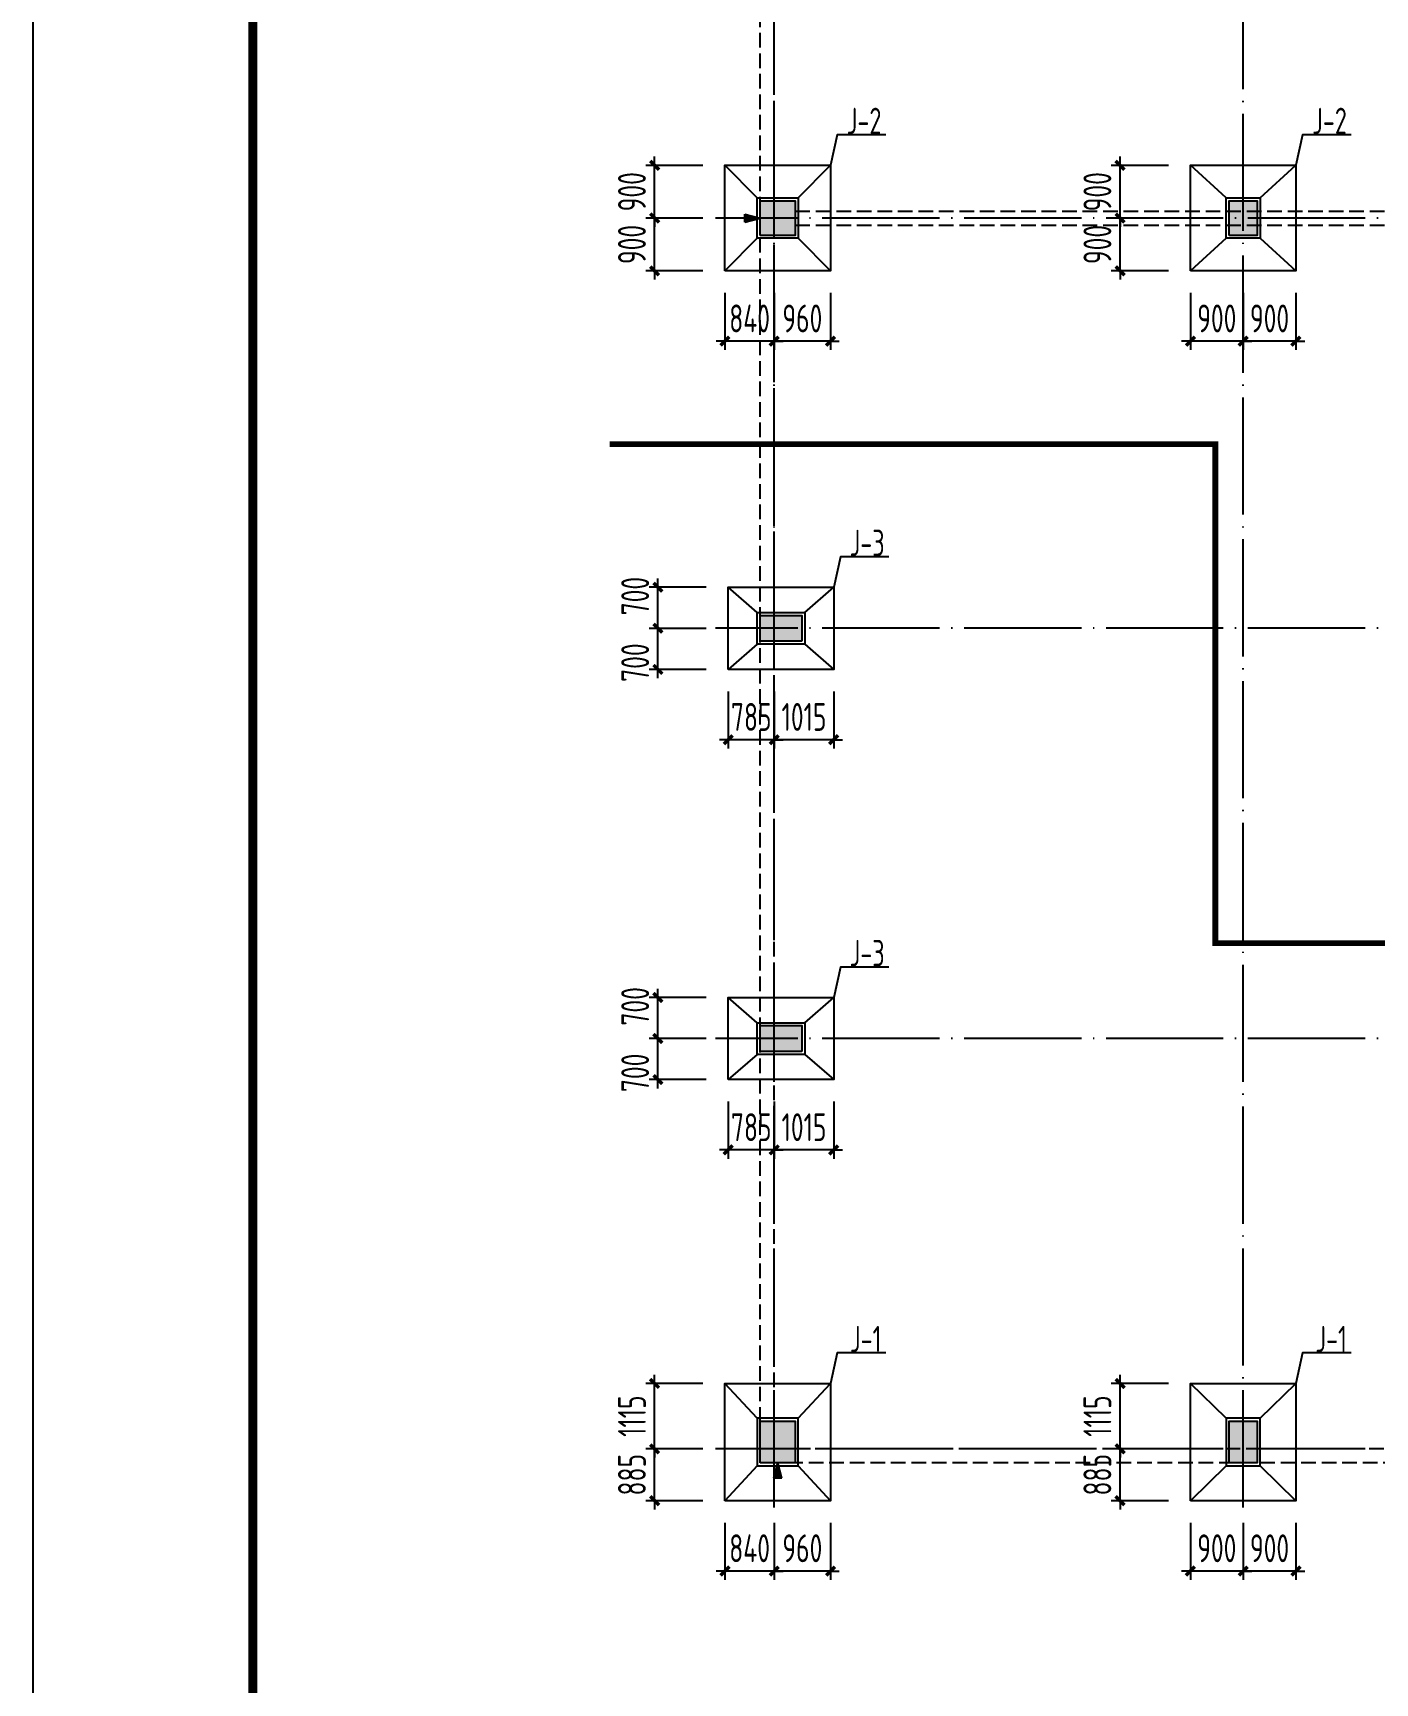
# Model space of a CAD drawing. Extents: x 293620 to 503924, y -252071 to 755100.
# Drawn here: x 366152 to 389044, y 594101 to 622255 of the extents above; entities that cross this region are included whole.
import ezdxf
from ezdxf.enums import TextEntityAlignment as Align

# ---------------------------------------------------------------- set-up
doc = ezdxf.new("R2010")
doc.units = 0
doc.header["$LTSCALE"] = 1000
doc.header["$MEASUREMENT"] = 0
for name, pattern in [('94', [0]), ('DASH', [0.35, 0.25, -0.1]), ('DOTE', [2.42, 2, -0.2, 0.02, -0.2])]:
    doc.linetypes.add(name, pattern=pattern)
doc.layers.get('Defpoints').update_dxf_attribs({"color": 250})
for name, color, linetype in [('1', 7, 'Continuous'), ('3', 3, 'Continuous'), ('3T_WOOD', 21, 'Continuous'), ('AXIS', 171, 'Continuous'), ('COLU', 253, 'Continuous'), ('COLU_DIM', 3, 'Continuous'), ('COLU_HATCH', 251, 'Continuous'), ('dim', 7, 'Continuous'), ('DOTE', 14, 'DOTE'), ('S_SURFACE', 6, 'Continuous'), ('TK', 4, 'Continuous'), ('搅拌桩', 136, 'Continuous')]:
    doc.layers.add(name, color=color, linetype=linetype)
doc.styles.add('TSSD_Dimension', font='Tssdeng.shx', dxfattribs={"width": 0.7, "bigfont": 'hztxt.shx'})
doc.styles.add('TSSD_REIN', font='tssdeng.shx', dxfattribs={"width": 0.7, "bigfont": 'tssdchn.shx'})
doc.dimstyles.new('TSSD_150_150', dxfattribs={"dimtxt": 475, "dimasz": 150, "dimexe": 150, "dimexo": 375, "dimgap": 150, "dimtad": 1, "dimdec": 0, "dimzin": 0, "dimdsep": 46, "dimtxsty": 'TSSD_Dimension', "dimblk": 'ARCHTICK', "dimcen": 0, "dimdle": 150, "dimclrt": 7, "dimadec": 0, "dimazin": 0, "dimtfac": 1, "dimtdec": 0, "dimtix": 1, "dimtmove": 2, "dimatfit": 3, "dimfxl": 0, "dimtolj": 1, "dimtzin": 0, "dimarcsym": 0})

# ---------------------------------------------------------------- blocks, each defined once
blk = doc.blocks.new('GeYuanFrame_87303878', base_point=(20.09, 4.53))
at = {"layer": 'TK'}
blk.add_lwpolyline([(20.09, 4.53), (20.09, 598.53), (861.09, 598.53), (861.09, 4.53)], close=True, dxfattribs=at)
at = {"layer": 'TK', "const_width": 1}
blk.add_lwpolyline([(45.09, 588.53), (851.09, 588.53), (851.09, 14.53), (45.09, 14.53)], close=True, dxfattribs=at)
blk = doc.blocks.new('_ArchTick')
at = {"color": 0, "linetype": 'ByBlock', "const_width": 0.4}
blk.add_lwpolyline([(-0.5, -0.5), (0.5, 0.5)], dxfattribs=at)
blk = doc.blocks.new('*D263')
at = {"layer": 'COLU_DIM', "color": 0, "lineweight": -2}
for p, q in [((386796, 596837), (386796, 595862)), ((387696, 596837), (387696, 595862)), ((386796, 596012), (386646, 596012)), ((387696, 596012), (386796, 596012)), ((387696, 596012), (387846, 596012))]:
    blk.add_line(p, q, dxfattribs=at)
at = {"layer": 'Defpoints', "color": 0}
for p in [(386796, 597212), (387696, 597212), (386796, 596012)]:
    blk.add_point(p, dxfattribs=at)
at = {"layer": 'COLU_DIM', "color": 0, "lineweight": -2, "xscale": 150, "yscale": 150, "zscale": 150}
blk.add_blockref('_ArchTick', (386796, 596012), dxfattribs=at)
at = {"layer": 'COLU_DIM', "color": 0, "lineweight": -2, "xscale": 150, "yscale": 150, "zscale": 150, "rotation": 180}
blk.add_blockref('_ArchTick', (387696, 596012), dxfattribs=at)
at = {"layer": 'COLU_DIM', "color": 7, "insert": (387246, 596400), "char_height": 475, "attachment_point": 5, "style": 'TSSD_Dimension'}
blk.add_mtext('\\A1;900', dxfattribs=at)
blk = doc.blocks.new('*D264')
at = {"layer": 'COLU_DIM', "color": 0, "lineweight": -2}
for p, q in [((385896, 596837), (385896, 595862)), ((386796, 596837), (386796, 595862)), ((385896, 596012), (385746, 596012)), ((386796, 596012), (385896, 596012)), ((386796, 596012), (386946, 596012))]:
    blk.add_line(p, q, dxfattribs=at)
at = {"layer": 'Defpoints', "color": 0}
for p in [(385896, 597212), (386796, 597212), (385896, 596012)]:
    blk.add_point(p, dxfattribs=at)
at = {"layer": 'COLU_DIM', "color": 0, "lineweight": -2, "xscale": 150, "yscale": 150, "zscale": 150}
blk.add_blockref('_ArchTick', (385896, 596012), dxfattribs=at)
at = {"layer": 'COLU_DIM', "color": 0, "lineweight": -2, "xscale": 150, "yscale": 150, "zscale": 150, "rotation": 180}
blk.add_blockref('_ArchTick', (386796, 596012), dxfattribs=at)
at = {"layer": 'COLU_DIM', "color": 7, "insert": (386346, 596400), "char_height": 475, "attachment_point": 5, "style": 'TSSD_Dimension'}
blk.add_mtext('\\A1;900', dxfattribs=at)
blk = doc.blocks.new('*D265')
at = {"layer": 'COLU_DIM', "color": 0, "lineweight": -2}
for p, q in [((385521, 598097), (384546, 598097)), ((384696, 598097), (384696, 598247)), ((384696, 597212), (384696, 598097)), ((385521, 597212), (384546, 597212)), ((384696, 597212), (384696, 597062))]:
    blk.add_line(p, q, dxfattribs=at)
at = {"layer": 'Defpoints', "color": 0}
for p in [(384696, 598097), (385896, 598097), (385896, 597212)]:
    blk.add_point(p, dxfattribs=at)
at = {"layer": 'COLU_DIM', "color": 0, "lineweight": -2, "xscale": 150, "yscale": 150, "zscale": 150}
for p, rotation in [((384696, 598097), 270), ((384696, 597212), 90)]:
    blk.add_blockref('_ArchTick', p, dxfattribs=dict(at, rotation=rotation))
at = {"layer": 'COLU_DIM', "color": 7, "insert": (384309, 597655), "char_height": 475, "attachment_point": 5, "rotation": 90, "style": 'TSSD_Dimension'}
blk.add_mtext('\\A1;885', dxfattribs=at)
blk = doc.blocks.new('*D266')
at = {"layer": 'COLU_DIM', "color": 0, "lineweight": -2}
for p, q in [((385521, 599212), (384546, 599212)), ((384696, 599212), (384696, 599362)), ((384696, 598097), (384696, 599212)), ((385521, 598097), (384546, 598097)), ((384696, 598097), (384696, 597947))]:
    blk.add_line(p, q, dxfattribs=at)
at = {"layer": 'Defpoints', "color": 0}
for p in [(384696, 599212), (385896, 599212), (385896, 598097)]:
    blk.add_point(p, dxfattribs=at)
at = {"layer": 'COLU_DIM', "color": 0, "lineweight": -2, "xscale": 150, "yscale": 150, "zscale": 150}
for p, rotation in [((384696, 599212), 270), ((384696, 598097), 90)]:
    blk.add_blockref('_ArchTick', p, dxfattribs=dict(at, rotation=rotation))
at = {"layer": 'COLU_DIM', "color": 7, "insert": (384309, 598655), "char_height": 475, "attachment_point": 5, "rotation": 90, "style": 'TSSD_Dimension'}
blk.add_mtext('\\A1;1115', dxfattribs=at)
blk = doc.blocks.new('*D267')
at = {"layer": 'COLU_DIM', "color": 0, "lineweight": -2}
for p, q in [((378796, 596837), (378796, 595862)), ((379756, 596837), (379756, 595862)), ((378796, 596012), (378646, 596012)), ((379756, 596012), (378796, 596012)), ((379756, 596012), (379906, 596012))]:
    blk.add_line(p, q, dxfattribs=at)
at = {"layer": 'Defpoints', "color": 0}
for p in [(378796, 597212), (379756, 597212), (378796, 596012)]:
    blk.add_point(p, dxfattribs=at)
at = {"layer": 'COLU_DIM', "color": 0, "lineweight": -2, "xscale": 150, "yscale": 150, "zscale": 150}
blk.add_blockref('_ArchTick', (378796, 596012), dxfattribs=at)
at = {"layer": 'COLU_DIM', "color": 0, "lineweight": -2, "xscale": 150, "yscale": 150, "zscale": 150, "rotation": 180}
blk.add_blockref('_ArchTick', (379756, 596012), dxfattribs=at)
at = {"layer": 'COLU_DIM', "color": 7, "insert": (379276, 596400), "char_height": 475, "attachment_point": 5, "style": 'TSSD_Dimension'}
blk.add_mtext('\\A1;960', dxfattribs=at)
blk = doc.blocks.new('*D268')
at = {"layer": 'COLU_DIM', "color": 0, "lineweight": -2}
for p, q in [((377956, 596837), (377956, 595862)), ((378796, 596837), (378796, 595862)), ((377956, 596012), (377806, 596012)), ((378796, 596012), (377956, 596012)), ((378796, 596012), (378946, 596012))]:
    blk.add_line(p, q, dxfattribs=at)
at = {"layer": 'Defpoints', "color": 0}
for p in [(377956, 597212), (378796, 597212), (377956, 596012)]:
    blk.add_point(p, dxfattribs=at)
at = {"layer": 'COLU_DIM', "color": 0, "lineweight": -2, "xscale": 150, "yscale": 150, "zscale": 150}
blk.add_blockref('_ArchTick', (377956, 596012), dxfattribs=at)
at = {"layer": 'COLU_DIM', "color": 0, "lineweight": -2, "xscale": 150, "yscale": 150, "zscale": 150, "rotation": 180}
blk.add_blockref('_ArchTick', (378796, 596012), dxfattribs=at)
at = {"layer": 'COLU_DIM', "color": 7, "insert": (378376, 596400), "char_height": 475, "attachment_point": 5, "style": 'TSSD_Dimension'}
blk.add_mtext('\\A1;840', dxfattribs=at)
blk = doc.blocks.new('*D269')
at = {"layer": 'COLU_DIM', "color": 0, "lineweight": -2}
for p, q in [((377581, 598097), (376606, 598097)), ((376756, 598097), (376756, 598247)), ((376756, 597212), (376756, 598097)), ((377581, 597212), (376606, 597212)), ((376756, 597212), (376756, 597062))]:
    blk.add_line(p, q, dxfattribs=at)
at = {"layer": 'Defpoints', "color": 0}
for p in [(376756, 598097), (377956, 598097), (377956, 597212)]:
    blk.add_point(p, dxfattribs=at)
at = {"layer": 'COLU_DIM', "color": 0, "lineweight": -2, "xscale": 150, "yscale": 150, "zscale": 150}
for p, rotation in [((376756, 598097), 270), ((376756, 597212), 90)]:
    blk.add_blockref('_ArchTick', p, dxfattribs=dict(at, rotation=rotation))
at = {"layer": 'COLU_DIM', "color": 7, "insert": (376369, 597655), "char_height": 475, "attachment_point": 5, "rotation": 90, "style": 'TSSD_Dimension'}
blk.add_mtext('\\A1;885', dxfattribs=at)
blk = doc.blocks.new('*D270')
at = {"layer": 'COLU_DIM', "color": 0, "lineweight": -2}
for p, q in [((377581, 599212), (376606, 599212)), ((376756, 599212), (376756, 599362)), ((376756, 598097), (376756, 599212)), ((377581, 598097), (376606, 598097)), ((376756, 598097), (376756, 597947))]:
    blk.add_line(p, q, dxfattribs=at)
at = {"layer": 'Defpoints', "color": 0}
for p in [(376756, 599212), (377956, 599212), (377956, 598097)]:
    blk.add_point(p, dxfattribs=at)
at = {"layer": 'COLU_DIM', "color": 0, "lineweight": -2, "xscale": 150, "yscale": 150, "zscale": 150}
for p, rotation in [((376756, 599212), 270), ((376756, 598097), 90)]:
    blk.add_blockref('_ArchTick', p, dxfattribs=dict(at, rotation=rotation))
at = {"layer": 'COLU_DIM', "color": 7, "insert": (376369, 598655), "char_height": 475, "attachment_point": 5, "rotation": 90, "style": 'TSSD_Dimension'}
blk.add_mtext('\\A1;1115', dxfattribs=at)
blk = doc.blocks.new('*D339')
at = {"layer": 'COLU_DIM', "color": 0, "lineweight": -2}
for p, q in [((386796, 617822), (386796, 616847)), ((387696, 617822), (387696, 616847)), ((386796, 616997), (386646, 616997)), ((387696, 616997), (386796, 616997)), ((387696, 616997), (387846, 616997))]:
    blk.add_line(p, q, dxfattribs=at)
at = {"layer": 'Defpoints', "color": 0}
for p in [(386796, 618197), (387696, 618197), (386796, 616997)]:
    blk.add_point(p, dxfattribs=at)
at = {"layer": 'COLU_DIM', "color": 0, "lineweight": -2, "xscale": 150, "yscale": 150, "zscale": 150}
blk.add_blockref('_ArchTick', (386796, 616997), dxfattribs=at)
at = {"layer": 'COLU_DIM', "color": 0, "lineweight": -2, "xscale": 150, "yscale": 150, "zscale": 150, "rotation": 180}
blk.add_blockref('_ArchTick', (387696, 616997), dxfattribs=at)
at = {"layer": 'COLU_DIM', "color": 7, "insert": (387246, 617385), "char_height": 475, "attachment_point": 5, "style": 'TSSD_Dimension'}
blk.add_mtext('\\A1;900', dxfattribs=at)
blk = doc.blocks.new('*D340')
at = {"layer": 'COLU_DIM', "color": 0, "lineweight": -2}
for p, q in [((385896, 617822), (385896, 616847)), ((386796, 617822), (386796, 616847)), ((385896, 616997), (385746, 616997)), ((386796, 616997), (385896, 616997)), ((386796, 616997), (386946, 616997))]:
    blk.add_line(p, q, dxfattribs=at)
at = {"layer": 'Defpoints', "color": 0}
for p in [(385896, 618197), (386796, 618197), (385896, 616997)]:
    blk.add_point(p, dxfattribs=at)
at = {"layer": 'COLU_DIM', "color": 0, "lineweight": -2, "xscale": 150, "yscale": 150, "zscale": 150}
blk.add_blockref('_ArchTick', (385896, 616997), dxfattribs=at)
at = {"layer": 'COLU_DIM', "color": 0, "lineweight": -2, "xscale": 150, "yscale": 150, "zscale": 150, "rotation": 180}
blk.add_blockref('_ArchTick', (386796, 616997), dxfattribs=at)
at = {"layer": 'COLU_DIM', "color": 7, "insert": (386346, 617385), "char_height": 475, "attachment_point": 5, "style": 'TSSD_Dimension'}
blk.add_mtext('\\A1;900', dxfattribs=at)
blk = doc.blocks.new('*D341')
at = {"layer": 'COLU_DIM', "color": 0, "lineweight": -2}
for p, q in [((384696, 619097), (384696, 619247)), ((385521, 619097), (384546, 619097)), ((384696, 618197), (384696, 619097)), ((385521, 618197), (384546, 618197)), ((384696, 618197), (384696, 618047))]:
    blk.add_line(p, q, dxfattribs=at)
at = {"layer": 'Defpoints', "color": 0}
for p in [(384696, 619097), (385896, 619097), (385896, 618197)]:
    blk.add_point(p, dxfattribs=at)
at = {"layer": 'COLU_DIM', "color": 0, "lineweight": -2, "xscale": 150, "yscale": 150, "zscale": 150}
for p, rotation in [((384696, 619097), 270), ((384696, 618197), 90)]:
    blk.add_blockref('_ArchTick', p, dxfattribs=dict(at, rotation=rotation))
at = {"layer": 'COLU_DIM', "color": 7, "insert": (384309, 618647), "char_height": 475, "attachment_point": 5, "rotation": 90, "style": 'TSSD_Dimension'}
blk.add_mtext('\\A1;900', dxfattribs=at)
blk = doc.blocks.new('*D342')
at = {"layer": 'COLU_DIM', "color": 0, "lineweight": -2}
for p, q in [((385521, 619997), (384546, 619997)), ((384696, 619997), (384696, 620147)), ((384696, 619097), (384696, 619997)), ((385521, 619097), (384546, 619097)), ((384696, 619097), (384696, 618947))]:
    blk.add_line(p, q, dxfattribs=at)
at = {"layer": 'Defpoints', "color": 0}
for p in [(384696, 619997), (385896, 619997), (385896, 619097)]:
    blk.add_point(p, dxfattribs=at)
at = {"layer": 'COLU_DIM', "color": 0, "lineweight": -2, "xscale": 150, "yscale": 150, "zscale": 150}
for p, rotation in [((384696, 619997), 270), ((384696, 619097), 90)]:
    blk.add_blockref('_ArchTick', p, dxfattribs=dict(at, rotation=rotation))
at = {"layer": 'COLU_DIM', "color": 7, "insert": (384309, 619547), "char_height": 475, "attachment_point": 5, "rotation": 90, "style": 'TSSD_Dimension'}
blk.add_mtext('\\A1;900', dxfattribs=at)
blk = doc.blocks.new('*D343')
at = {"layer": 'COLU_DIM', "color": 0, "lineweight": -2}
for p, q in [((378796, 617822), (378796, 616847)), ((379756, 617822), (379756, 616847)), ((378796, 616997), (378646, 616997)), ((379756, 616997), (378796, 616997)), ((379756, 616997), (379906, 616997))]:
    blk.add_line(p, q, dxfattribs=at)
at = {"layer": 'Defpoints', "color": 0}
for p in [(378796, 618197), (379756, 618197), (378796, 616997)]:
    blk.add_point(p, dxfattribs=at)
at = {"layer": 'COLU_DIM', "color": 0, "lineweight": -2, "xscale": 150, "yscale": 150, "zscale": 150}
blk.add_blockref('_ArchTick', (378796, 616997), dxfattribs=at)
at = {"layer": 'COLU_DIM', "color": 0, "lineweight": -2, "xscale": 150, "yscale": 150, "zscale": 150, "rotation": 180}
blk.add_blockref('_ArchTick', (379756, 616997), dxfattribs=at)
at = {"layer": 'COLU_DIM', "color": 7, "insert": (379276, 617385), "char_height": 475, "attachment_point": 5, "style": 'TSSD_Dimension'}
blk.add_mtext('\\A1;960', dxfattribs=at)
blk = doc.blocks.new('*D344')
at = {"layer": 'COLU_DIM', "color": 0, "lineweight": -2}
for p, q in [((377956, 617822), (377956, 616847)), ((378796, 617822), (378796, 616847)), ((377956, 616997), (377806, 616997)), ((378796, 616997), (377956, 616997)), ((378796, 616997), (378946, 616997))]:
    blk.add_line(p, q, dxfattribs=at)
at = {"layer": 'Defpoints', "color": 0}
for p in [(377956, 618197), (378796, 618197), (377956, 616997)]:
    blk.add_point(p, dxfattribs=at)
at = {"layer": 'COLU_DIM', "color": 0, "lineweight": -2, "xscale": 150, "yscale": 150, "zscale": 150}
blk.add_blockref('_ArchTick', (377956, 616997), dxfattribs=at)
at = {"layer": 'COLU_DIM', "color": 0, "lineweight": -2, "xscale": 150, "yscale": 150, "zscale": 150, "rotation": 180}
blk.add_blockref('_ArchTick', (378796, 616997), dxfattribs=at)
at = {"layer": 'COLU_DIM', "color": 7, "insert": (378376, 617385), "char_height": 475, "attachment_point": 5, "style": 'TSSD_Dimension'}
blk.add_mtext('\\A1;840', dxfattribs=at)
blk = doc.blocks.new('*D345')
at = {"layer": 'COLU_DIM', "color": 0, "lineweight": -2}
for p, q in [((376756, 619097), (376756, 619247)), ((377581, 619097), (376606, 619097)), ((376756, 618197), (376756, 619097)), ((377581, 618197), (376606, 618197)), ((376756, 618197), (376756, 618047))]:
    blk.add_line(p, q, dxfattribs=at)
at = {"layer": 'Defpoints', "color": 0}
for p in [(376756, 619097), (377956, 619097), (377956, 618197)]:
    blk.add_point(p, dxfattribs=at)
at = {"layer": 'COLU_DIM', "color": 0, "lineweight": -2, "xscale": 150, "yscale": 150, "zscale": 150}
for p, rotation in [((376756, 619097), 270), ((376756, 618197), 90)]:
    blk.add_blockref('_ArchTick', p, dxfattribs=dict(at, rotation=rotation))
at = {"layer": 'COLU_DIM', "color": 7, "insert": (376369, 618647), "char_height": 475, "attachment_point": 5, "rotation": 90, "style": 'TSSD_Dimension'}
blk.add_mtext('\\A1;900', dxfattribs=at)
blk = doc.blocks.new('*D346')
at = {"layer": 'COLU_DIM', "color": 0, "lineweight": -2}
for p, q in [((377581, 619997), (376606, 619997)), ((376756, 619997), (376756, 620147)), ((376756, 619097), (376756, 619997)), ((377581, 619097), (376606, 619097)), ((376756, 619097), (376756, 618947))]:
    blk.add_line(p, q, dxfattribs=at)
at = {"layer": 'Defpoints', "color": 0}
for p in [(376756, 619997), (377956, 619997), (377956, 619097)]:
    blk.add_point(p, dxfattribs=at)
at = {"layer": 'COLU_DIM', "color": 0, "lineweight": -2, "xscale": 150, "yscale": 150, "zscale": 150}
for p, rotation in [((376756, 619997), 270), ((376756, 619097), 90)]:
    blk.add_blockref('_ArchTick', p, dxfattribs=dict(at, rotation=rotation))
at = {"layer": 'COLU_DIM', "color": 7, "insert": (376369, 619547), "char_height": 475, "attachment_point": 5, "rotation": 90, "style": 'TSSD_Dimension'}
blk.add_mtext('\\A1;900', dxfattribs=at)
blk = doc.blocks.new('*D387')
at = {"layer": 'COLU_DIM', "color": 0, "lineweight": -2}
for p, q in [((378796, 611022), (378796, 610047)), ((379811, 611022), (379811, 610047)), ((378796, 610197), (378646, 610197)), ((379811, 610197), (378796, 610197)), ((379811, 610197), (379961, 610197))]:
    blk.add_line(p, q, dxfattribs=at)
at = {"layer": 'Defpoints', "color": 0}
for p in [(378796, 611397), (379811, 611397), (378796, 610197)]:
    blk.add_point(p, dxfattribs=at)
at = {"layer": 'COLU_DIM', "color": 0, "lineweight": -2, "xscale": 150, "yscale": 150, "zscale": 150}
blk.add_blockref('_ArchTick', (378796, 610197), dxfattribs=at)
at = {"layer": 'COLU_DIM', "color": 0, "lineweight": -2, "xscale": 150, "yscale": 150, "zscale": 150, "rotation": 180}
blk.add_blockref('_ArchTick', (379811, 610197), dxfattribs=at)
at = {"layer": 'COLU_DIM', "color": 7, "insert": (379304, 610585), "char_height": 475, "attachment_point": 5, "style": 'TSSD_Dimension'}
blk.add_mtext('\\A1;1015', dxfattribs=at)
blk = doc.blocks.new('*D388')
at = {"layer": 'COLU_DIM', "color": 0, "lineweight": -2}
for p, q in [((378011, 611022), (378011, 610047)), ((378796, 611022), (378796, 610047)), ((378011, 610197), (377861, 610197)), ((378796, 610197), (378011, 610197)), ((378796, 610197), (378946, 610197))]:
    blk.add_line(p, q, dxfattribs=at)
at = {"layer": 'Defpoints', "color": 0}
for p in [(378011, 611397), (378796, 611397), (378011, 610197)]:
    blk.add_point(p, dxfattribs=at)
at = {"layer": 'COLU_DIM', "color": 0, "lineweight": -2, "xscale": 150, "yscale": 150, "zscale": 150}
blk.add_blockref('_ArchTick', (378011, 610197), dxfattribs=at)
at = {"layer": 'COLU_DIM', "color": 0, "lineweight": -2, "xscale": 150, "yscale": 150, "zscale": 150, "rotation": 180}
blk.add_blockref('_ArchTick', (378796, 610197), dxfattribs=at)
at = {"layer": 'COLU_DIM', "color": 7, "insert": (378404, 610585), "char_height": 475, "attachment_point": 5, "style": 'TSSD_Dimension'}
blk.add_mtext('\\A1;785', dxfattribs=at)
blk = doc.blocks.new('*D389')
at = {"layer": 'COLU_DIM', "color": 0, "lineweight": -2}
for p, q in [((377636, 612097), (376661, 612097)), ((376811, 611247), (376811, 612247)), ((377636, 611397), (376661, 611397))]:
    blk.add_line(p, q, dxfattribs=at)
at = {"layer": 'Defpoints', "color": 0}
for p in [(376811, 612097), (378011, 612097), (378011, 611397)]:
    blk.add_point(p, dxfattribs=at)
at = {"layer": 'COLU_DIM', "color": 0, "lineweight": -2, "xscale": 150, "yscale": 150, "zscale": 150}
for p, rotation in [((376811, 612097), 90), ((376811, 611397), 270)]:
    blk.add_blockref('_ArchTick', p, dxfattribs=dict(at, rotation=rotation))
at = {"layer": 'COLU_DIM', "color": 7, "insert": (376424, 611512), "char_height": 475, "attachment_point": 5, "rotation": 90, "style": 'TSSD_Dimension'}
blk.add_mtext('\\A1;700', dxfattribs=at)
blk = doc.blocks.new('*D390')
at = {"layer": 'COLU_DIM', "color": 0, "lineweight": -2}
for p, q in [((376811, 611947), (376811, 612947)), ((377636, 612797), (376661, 612797)), ((377636, 612097), (376661, 612097))]:
    blk.add_line(p, q, dxfattribs=at)
at = {"layer": 'Defpoints', "color": 0}
for p in [(376811, 612797), (378011, 612797), (378011, 612097)]:
    blk.add_point(p, dxfattribs=at)
at = {"layer": 'COLU_DIM', "color": 0, "lineweight": -2, "xscale": 150, "yscale": 150, "zscale": 150}
for p, rotation in [((376811, 612797), 90), ((376811, 612097), 270)]:
    blk.add_blockref('_ArchTick', p, dxfattribs=dict(at, rotation=rotation))
at = {"layer": 'COLU_DIM', "color": 7, "insert": (376424, 612647), "char_height": 475, "attachment_point": 5, "rotation": 90, "style": 'TSSD_Dimension'}
blk.add_mtext('\\A1;700', dxfattribs=at)
blk = doc.blocks.new('*D391')
at = {"layer": 'COLU_DIM', "color": 0, "lineweight": -2}
for p, q in [((378796, 604022), (378796, 603047)), ((379811, 604022), (379811, 603047)), ((378796, 603197), (378646, 603197)), ((379811, 603197), (378796, 603197)), ((379811, 603197), (379961, 603197))]:
    blk.add_line(p, q, dxfattribs=at)
at = {"layer": 'Defpoints', "color": 0}
for p in [(378796, 604397), (379811, 604397), (378796, 603197)]:
    blk.add_point(p, dxfattribs=at)
at = {"layer": 'COLU_DIM', "color": 0, "lineweight": -2, "xscale": 150, "yscale": 150, "zscale": 150}
blk.add_blockref('_ArchTick', (378796, 603197), dxfattribs=at)
at = {"layer": 'COLU_DIM', "color": 0, "lineweight": -2, "xscale": 150, "yscale": 150, "zscale": 150, "rotation": 180}
blk.add_blockref('_ArchTick', (379811, 603197), dxfattribs=at)
at = {"layer": 'COLU_DIM', "color": 7, "insert": (379304, 603585), "char_height": 475, "attachment_point": 5, "style": 'TSSD_Dimension'}
blk.add_mtext('\\A1;1015', dxfattribs=at)
blk = doc.blocks.new('*D392')
at = {"layer": 'COLU_DIM', "color": 0, "lineweight": -2}
for p, q in [((378011, 604022), (378011, 603047)), ((378796, 604022), (378796, 603047)), ((378011, 603197), (377861, 603197)), ((378796, 603197), (378011, 603197)), ((378796, 603197), (378946, 603197))]:
    blk.add_line(p, q, dxfattribs=at)
at = {"layer": 'Defpoints', "color": 0}
for p in [(378011, 604397), (378796, 604397), (378011, 603197)]:
    blk.add_point(p, dxfattribs=at)
at = {"layer": 'COLU_DIM', "color": 0, "lineweight": -2, "xscale": 150, "yscale": 150, "zscale": 150}
blk.add_blockref('_ArchTick', (378011, 603197), dxfattribs=at)
at = {"layer": 'COLU_DIM', "color": 0, "lineweight": -2, "xscale": 150, "yscale": 150, "zscale": 150, "rotation": 180}
blk.add_blockref('_ArchTick', (378796, 603197), dxfattribs=at)
at = {"layer": 'COLU_DIM', "color": 7, "insert": (378404, 603585), "char_height": 475, "attachment_point": 5, "style": 'TSSD_Dimension'}
blk.add_mtext('\\A1;785', dxfattribs=at)
blk = doc.blocks.new('*D393')
at = {"layer": 'COLU_DIM', "color": 0, "lineweight": -2}
for p, q in [((377636, 605097), (376661, 605097)), ((376811, 604247), (376811, 605247)), ((377636, 604397), (376661, 604397))]:
    blk.add_line(p, q, dxfattribs=at)
at = {"layer": 'Defpoints', "color": 0}
for p in [(376811, 605097), (378011, 605097), (378011, 604397)]:
    blk.add_point(p, dxfattribs=at)
at = {"layer": 'COLU_DIM', "color": 0, "lineweight": -2, "xscale": 150, "yscale": 150, "zscale": 150}
for p, rotation in [((376811, 605097), 90), ((376811, 604397), 270)]:
    blk.add_blockref('_ArchTick', p, dxfattribs=dict(at, rotation=rotation))
at = {"layer": 'COLU_DIM', "color": 7, "insert": (376424, 604512), "char_height": 475, "attachment_point": 5, "rotation": 90, "style": 'TSSD_Dimension'}
blk.add_mtext('\\A1;700', dxfattribs=at)
blk = doc.blocks.new('*D394')
at = {"layer": 'COLU_DIM', "color": 0, "lineweight": -2}
for p, q in [((376811, 604947), (376811, 605947)), ((377636, 605797), (376661, 605797)), ((377636, 605097), (376661, 605097))]:
    blk.add_line(p, q, dxfattribs=at)
at = {"layer": 'Defpoints', "color": 0}
for p in [(376811, 605797), (378011, 605797), (378011, 605097)]:
    blk.add_point(p, dxfattribs=at)
at = {"layer": 'COLU_DIM', "color": 0, "lineweight": -2, "xscale": 150, "yscale": 150, "zscale": 150}
for p, rotation in [((376811, 605797), 90), ((376811, 605097), 270)]:
    blk.add_blockref('_ArchTick', p, dxfattribs=dict(at, rotation=rotation))
at = {"layer": 'COLU_DIM', "color": 7, "insert": (376424, 605647), "char_height": 475, "attachment_point": 5, "rotation": 90, "style": 'TSSD_Dimension'}
blk.add_mtext('\\A1;700', dxfattribs=at)
blk = doc.blocks.new('A$C177878A3')
at = {"layer": '1', "linetype": '94'}
blk.add_hatch(color=6, dxfattribs=at).paths.add_polyline_path([(112, 433), (0, 0), (224, 0)])
at = {"layer": '1', "color": 6, "linetype": '94'}
for p, q in [((0, 0), (112, 433)), ((224, 0), (112, 433)), ((0, 0), (224, 0))]:
    blk.add_line(p, q, dxfattribs=at)
blk = doc.blocks.new('A$C32175502')
at = {"layer": '1', "linetype": '94'}
blk.add_blockref('A$C177878A3', (0, 0), dxfattribs=at)
blk = doc.blocks.new('A$C3C5B3CE3')
at = {"layer": '1', "linetype": '94', "rotation": 180}
blk.add_blockref('A$C32175502', (224, 433), dxfattribs=at)
blk = doc.blocks.new('A$C43EB326B')
at = {"layer": '搅拌桩'}
blk.add_blockref('A$C3C5B3CE3', (0, 0), dxfattribs=at)
blk = doc.blocks.new('A$C2BB7790D')
at = {"layer": 'dim'}
blk.add_blockref('A$C43EB326B', (0, 0), dxfattribs=at)

msp = doc.modelspace()

# ---------------------------------------------------------------- hatches: boundary and pattern name
at = {"layer": 'COLU_HATCH'}
for points in [[(378556, 618802.4), (378556, 619392.4), (379156, 619392.4), (379156, 618802.4)], [(386556, 618802.4), (386556, 619392.4), (387036, 619392.4), (387036, 618802.4)], [(379266, 611877.4), (378556, 611877.4), (378556, 612317.4), (379266, 612317.4)], [(379266, 604877.4), (378556, 604877.4), (378556, 605317.4), (379266, 605317.4)], [(378556, 597857.4), (378556, 598567.4), (379156, 598567.4), (379156, 597857.4)], [(386556, 597857.4), (386556, 598567.4), (387036, 598567.4), (387036, 597857.4)]]:
    msp.add_hatch(color=256, dxfattribs=at).paths.add_polyline_path(points)

# ---------------------------------------------------------------- linework, layer by layer
at = {"layer": '3T_WOOD'}
for p, q in [((378506, 619442.4), (377956, 619997.4)), ((379206, 619442.4), (379756, 619997.4)), ((386506, 619442.4), (385896, 619997.4)), ((387086, 619442.4), (387696, 619997.4)), ((378506, 618752.4), (377956, 618197.4)), ((379206, 618752.4), (379756, 618197.4)), ((386506, 618752.4), (385896, 618197.4)), ((387086, 618752.4), (387696, 618197.4)), ((378506, 612367.4), (378011, 612797.4)), ((379316, 612367.4), (379811, 612797.4)), ((378506, 611827.4), (378011, 611397.4)), ((379316, 611827.4), (379811, 611397.4)), ((378506, 605367.4), (378011, 605797.4)), ((379316, 605367.4), (379811, 605797.4)), ((378506, 604827.4), (378011, 604397.4)), ((379316, 604827.4), (379811, 604397.4)), ((378506, 598617.4), (377956, 599212.4)), ((379206, 598617.4), (379756, 599212.4)), ((386506, 598617.4), (385896, 599212.4)), ((387086, 598617.4), (387696, 599212.4)), ((378506, 597807.4), (377956, 597212.4)), ((379206, 597807.4), (379756, 597212.4)), ((386506, 597807.4), (385896, 597212.4)), ((387086, 597807.4), (387696, 597212.4))]:
    msp.add_line(p, q, dxfattribs=at)
for points in [[(380698.7, 620517.8), (379869.1, 620517.8), (379756, 619997.4)], [(388638.7, 620517.8), (387809.1, 620517.8), (387696, 619997.4)], [(380753.7, 613317.8), (379924.1, 613317.8), (379811, 612797.4)], [(380753.7, 606317.8), (379924.1, 606317.8), (379811, 605797.4)], [(380698.7, 599732.8), (379869.1, 599732.8), (379756, 599212.4)], [(388638.7, 599732.8), (387809.1, 599732.8), (387696, 599212.4)]]:
    msp.add_lwpolyline(points, dxfattribs=at)
at = {"layer": 'AXIS', "linetype": 'DASH', "ltscale": 2, "const_width": 100}
msp.add_lwpolyline([(375987.1, 615238.5), (386320, 615238.5), (386320, 606723.9), (430269.8, 606723.9), (430269.8, 595029.5)], dxfattribs=at)
at = {"layer": 'COLU'}
for points in [[(377956, 618197.4), (377956, 619997.4), (379756, 619997.4), (379756, 618197.4)], [(385896, 618197.4), (385896, 619997.4), (387696, 619997.4), (387696, 618197.4)], [(378506, 618752.4), (378506, 619442.4), (379206, 619442.4), (379206, 618752.4)], [(378556, 618802.4), (378556, 619392.4), (379156, 619392.4), (379156, 618802.4)], [(386506, 618752.4), (386506, 619442.4), (387086, 619442.4), (387086, 618752.4)], [(386556, 618802.4), (386556, 619392.4), (387036, 619392.4), (387036, 618802.4)], [(378011, 611397.4), (378011, 612797.4), (379811, 612797.4), (379811, 611397.4)], [(379316, 611827.4), (378506, 611827.4), (378506, 612367.4), (379316, 612367.4)], [(379266, 611877.4), (378556, 611877.4), (378556, 612317.4), (379266, 612317.4)], [(378011, 604397.4), (378011, 605797.4), (379811, 605797.4), (379811, 604397.4)], [(379316, 604827.4), (378506, 604827.4), (378506, 605367.4), (379316, 605367.4)], [(379266, 604877.4), (378556, 604877.4), (378556, 605317.4), (379266, 605317.4)], [(377956, 597212.4), (377956, 599212.4), (379756, 599212.4), (379756, 597212.4)], [(385896, 597212.4), (385896, 599212.4), (387696, 599212.4), (387696, 597212.4)], [(378506, 598617.4), (378506, 597807.4), (379206, 597807.4), (379206, 598617.4)], [(378556, 597857.4), (378556, 598567.4), (379156, 598567.4), (379156, 597857.4)], [(386506, 598617.4), (386506, 597807.4), (387086, 597807.4), (387086, 598617.4)], [(386556, 597857.4), (386556, 598567.4), (387036, 598567.4), (387036, 597857.4)]]:
    msp.add_lwpolyline(points, close=True, dxfattribs=at)
at = {"layer": 'DOTE'}
for p, q in [((378796, 597097.4), (378796, 641097.4)), ((386796, 597097.4), (386796, 641097.4)), ((451796, 619097.4), (377796, 619097.4)), ((451796, 612097.4), (377796, 612097.4)), ((451796, 605097.4), (377796, 605097.4)), ((451796, 598097.4), (377796, 598097.4))]:
    msp.add_line(p, q, dxfattribs=at)
at = {"layer": 'S_SURFACE', "linetype": 'DASH'}
for p, q in [((379156, 619217.4), (450436, 619217.4)), ((379156, 618977.4), (450436, 618977.4))]:
    msp.add_line(p, q, dxfattribs=at)
for points in [[(378556, 640337.4), (451036, 640337.4), (451036, 597857.4), (378556, 597857.4)], [(378796, 640097.4), (450796, 640097.4), (450796, 598097.4), (378796, 598097.4)]]:
    msp.add_lwpolyline(points, close=True, dxfattribs=at)

# ---------------------------------------------------------------- block references
at = {"layer": '3', "xscale": -0.599999999627471, "yscale": 0.6000000014901161, "zscale": 0.6}
for p, rotation in [((378556, 619164.5), 90), ((378788.9, 597857.4), 180)]:
    msp.add_blockref('A$C2BB7790D', p, dxfattribs=dict(at, rotation=rotation))
at = {"layer": '3T_WOOD', "xscale": 150, "yscale": 150, "zscale": 150}
msp.add_blockref('GeYuanFrame_87303878', (366151.8, 561309), dxfattribs=at)

# ---------------------------------------------------------------- texts
at = {"layer": '3T_WOOD', "style": 'TSSD_REIN', "width": 0.7}
for s, p in [('J-2', (380624.7, 620530.2)), ('J-2', (388564.7, 620530.2)), ('J-3', (380679.7, 613330.2)), ('J-3', (380679.7, 606330.2)), ('J-1', (380624.7, 599745.2)), ('J-1', (388564.7, 599745.2))]:
    msp.add_text(s, height=450, dxfattribs=at).set_placement(p, align=Align.RIGHT)

# ---------------------------------------------------------------- dimensions: what is measured, and where the dimension line sits
at = {"layer": 'COLU_DIM'}
for base, p1, p2, angle, picture, middle in [((376756, 619997.4), (377956, 619097.4), (377956, 619997.4), 90, '*D346', (376368.5, 619547.4)), ((384696, 619997.4), (385896, 619097.4), (385896, 619997.4), 90, '*D342', (384308.5, 619547.4)), ((376756, 619097.4), (377956, 618197.4), (377956, 619097.4), 90, '*D345', (376368.5, 618647.4)), ((384696, 619097.4), (385896, 618197.4), (385896, 619097.4), 90, '*D341', (384308.5, 618647.4)), ((377956, 616997.4), (378796, 618197.4), (377956, 618197.4), 180, '*D344', (378376, 617384.9)), ((378796, 616997.4), (379756, 618197.4), (378796, 618197.4), 180, '*D343', (379276, 617384.9)), ((385896, 616997.4), (386796, 618197.4), (385896, 618197.4), 180, '*D340', (386346, 617384.9)), ((386796, 616997.4), (387696, 618197.4), (386796, 618197.4), 180, '*D339', (387246, 617384.9)), ((378011, 610197.4), (378796, 611397.4), (378011, 611397.4), 180, '*D388', (378403.5, 610584.9)), ((378796, 610197.4), (379811, 611397.4), (378796, 611397.4), 180, '*D387', (379303.5, 610584.9)), ((378011, 603197.4), (378796, 604397.4), (378011, 604397.4), 180, '*D392', (378403.5, 603584.9)), ((378796, 603197.4), (379811, 604397.4), (378796, 604397.4), 180, '*D391', (379303.5, 603584.9)), ((376756, 599212.4), (377956, 598097.4), (377956, 599212.4), 90, '*D270', (376368.5, 598654.9)), ((384696, 599212.4), (385896, 598097.4), (385896, 599212.4), 90, '*D266', (384308.5, 598654.9)), ((376756, 598097.4), (377956, 597212.4), (377956, 598097.4), 90, '*D269', (376368.5, 597654.9)), ((384696, 598097.4), (385896, 597212.4), (385896, 598097.4), 90, '*D265', (384308.5, 597654.9)), ((377956, 596012.4), (378796, 597212.4), (377956, 597212.4), 180, '*D268', (378376, 596399.9)), ((378796, 596012.4), (379756, 597212.4), (378796, 597212.4), 180, '*D267', (379276, 596399.9)), ((385896, 596012.4), (386796, 597212.4), (385896, 597212.4), 180, '*D264', (386346, 596399.9)), ((386796, 596012.4), (387696, 597212.4), (386796, 597212.4), 180, '*D263', (387246, 596399.9))]:
    dim = msp.add_linear_dim(base=base, p1=p1, p2=p2, angle=angle, dimstyle='TSSD_150_150', dxfattribs=at)
    dim.commit()
    dim.dimension.update_dxf_attribs({"geometry": picture, "text_midpoint": middle})
for base, p1, p2, picture, middle in [((376811, 612797.4), (378011, 612097.4), (378011, 612797.4), '*D390', (376423.5, 612647.3)), ((376811, 612097.4), (378011, 611397.4), (378011, 612097.4), '*D389', (376423.5, 611512.1)), ((376811, 605797.4), (378011, 605097.4), (378011, 605797.4), '*D394', (376423.5, 605647.3)), ((376811, 605097.4), (378011, 604397.4), (378011, 605097.4), '*D393', (376423.5, 604512.1))]:
    dim = msp.add_linear_dim(base=base, p1=p1, p2=p2, angle=90, dimstyle='TSSD_150_150', dxfattribs=at)
    dim.commit()
    dim.dimension.update_dxf_attribs({"geometry": picture, "text_midpoint": middle, "dimtype": 160})

doc.saveas('drawing.dxf')
